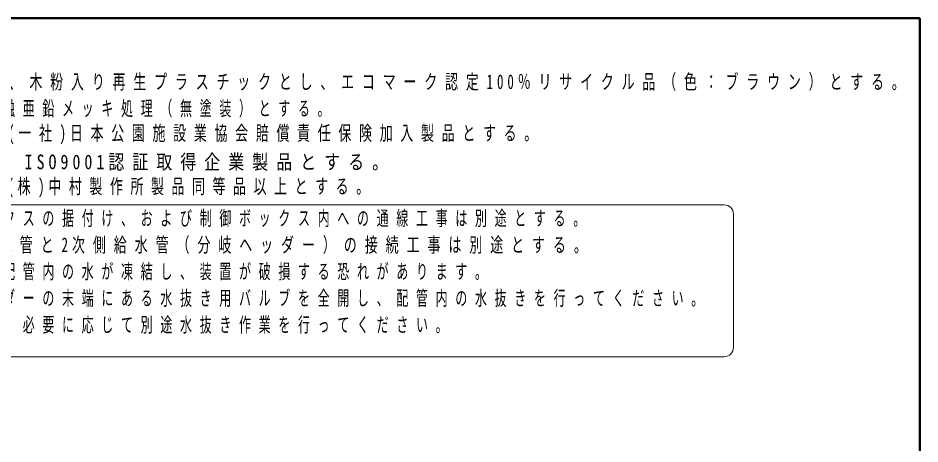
# Model space of a CAD drawing. Units: millimetres on the paper. Extents: x -385 to 0, y -594 to 267.
# Drawn here: x -135.4 to 0, y 203 to 267 of the extents above; entities that cross this region are included whole.
import ezdxf

# ---------------------------------------------------------------- set-up
doc = ezdxf.new("R2010")
doc.units = ezdxf.units.MM
doc.layers.add('CLASS1', color=7, linetype='Continuous', lineweight=13)
doc.layers.add('LY_3', color=7, linetype='Continuous', lineweight=13)
doc.styles.add('ＭＳ ゴシック', font='')
doc.styles.get('ＭＳ ゴシック').set_extended_font_data('MS Gothic')

msp = doc.modelspace()

# ---------------------------------------------------------------- linework, layer by layer
at = {"layer": 'CLASS1'}
for p, q in [((-29.387, 238.951), (-152.387, 238.951)), ((-27.987, 217.551), (-27.987, 237.551)), ((-152.387, 216.151), (-29.387, 216.151))]:
    msp.add_line(p, q, dxfattribs=at)
for centre, start, end in [((-29.387, 237.551), 0, 90), ((-29.387, 217.551), 270, 0)]:
    msp.add_arc(centre, 1.4, start, end, dxfattribs=at)
at = {"layer": 'LY_3', "lineweight": 50}
for p, q in [((0, 267), (-385, 267)), ((0, 0), (0, 267))]:
    msp.add_line(p, q, dxfattribs=at)

# ---------------------------------------------------------------- texts
at = {"layer": 'CLASS1', "char_height": 2.199, "style": 'ＭＳ ゴシック'}
for s, insert, attachment_point in [('\\T1.6;\\W0.65;合成木材は、木粉入り再生プラスチックとし、エコマーク認定100％リサイクル品（色：ブラウン）とする。', (-152.387, 256.051), 7), ('\\T1.64;\\W0.6;鋼材は、溶融亜鉛メッキ処理（無塗装）とする。', (-152.387, 252.051), 7), ('\\T1.59;\\W0.65;本製品は、(一社)日本公園施設業協会賠償責任保険加入製品とする。', (-152.387, 248.051), 7), ('\\T1.5;\\W0.8;本製品は、ISO9001認証取得企業製品とする。', (-152.387, 244.051), 7), ('\\T1.58;\\W0.65;本製品は、(株)中村製作所製品同等品以上とする。', (-152.387, 240.051), 7), ('\\T1.64;\\W0.6;・制御ボックスの据付け、および制御ボックス内への通線工事は別途とする。', (-152.387, 238.051), 1), ('\\T1.61;\\W0.65;・1次側給水管と2次側給水管（分岐ヘッダー）の接続工事は別途とする。', (-152.387, 234.051), 1), ('\\T1.64;\\W0.6;・冬期は、配管内の水が凍結し、装置が破損する恐れがあります。', (-152.387, 230.051), 1), ('\\T1.64;\\W0.6;\u3000分岐ヘッダーの末端にある水抜き用バルブを全開し、配管内の水抜きを行ってください。', (-152.387, 226.051), 1), ('\\T1.64;\\W0.6;・一次側は、必要に応じて別途水抜き作業を行ってください。', (-152.387, 222.051), 1)]:
    msp.add_mtext(s, dxfattribs=dict(at, insert=insert, attachment_point=attachment_point))

doc.saveas('drawing.dxf')
